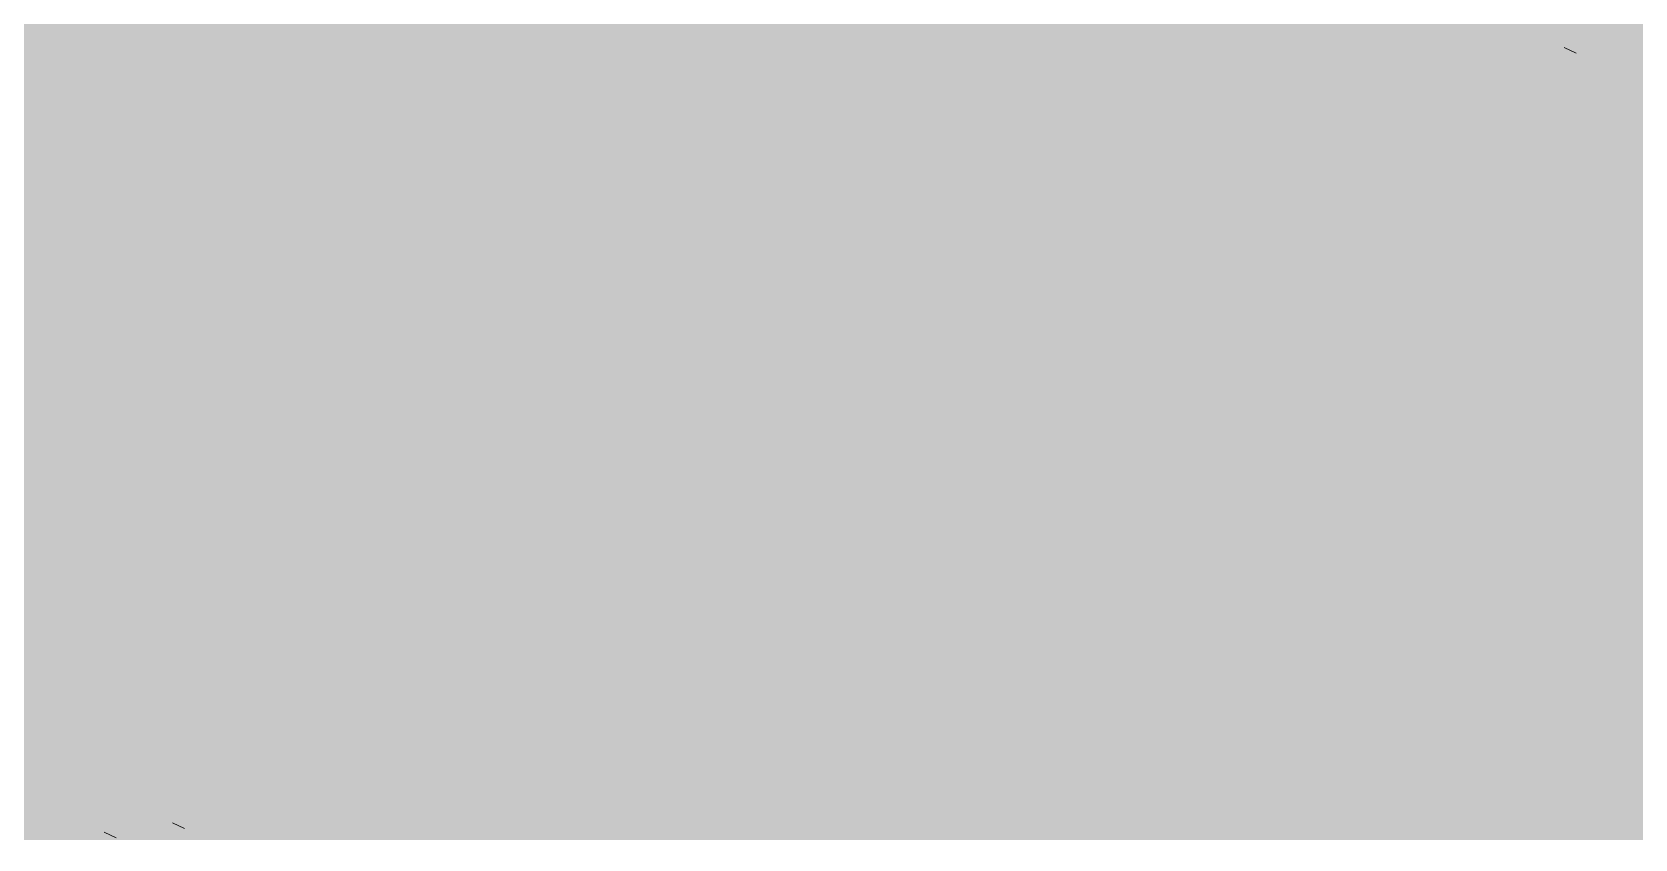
# Model space of a CAD drawing. Header units: millimetres. Extents: x 5 to 1315, y 5 to 292.
# Drawn here: x 1217.43 to 1222.53, y 90.23 to 92.79 of the extents above; entities that cross this region are included whole.
import ezdxf

# ---------------------------------------------------------------- set-up
doc = ezdxf.new("R2010")
doc.units = ezdxf.units.MM
doc.layers.add('EXISTING', color=7, linetype='Continuous')
doc.layers.add('IMAGES', color=7, linetype='Continuous')

# ---------------------------------------------------------------- blocks, each defined once
blk = doc.blocks.new('SHEET_03')
at = {"layer": 'EXISTING', "color": 250, "lineweight": 9}
for p, q in [((322.3, 92.7453), (322.338, 92.7274)), ((317.6638, 90.2542), (317.7019, 90.2363)), ((317.9187, 90.2665), (317.8805, 90.2844))]:
    blk.add_line(p, q, dxfattribs=at)
at = {"layer": 'IMAGES', "color": 7}
for points in [[(319.1109, 92.7366), (319.2073, 92.7366), (319.1109, 93.0258), (319.2073, 93.0258)], [(312.9436, 92.7366), (318.9182, 92.7366), (312.9436, 92.833), (318.9182, 92.833)], [(318.9182, 92.7366), (319.0145, 92.7366), (318.9182, 92.833), (319.0145, 92.833)], [(319.0145, 92.7366), (319.1109, 92.7366), (319.0145, 92.833), (319.1109, 92.833)], [(319.2073, 92.7366), (319.3036, 92.7366), (319.2073, 92.833), (319.3036, 92.833)], [(319.3036, 92.7366), (319.4964, 92.7366), (319.3036, 92.833), (319.4964, 92.833)], [(319.4964, 92.7366), (319.5927, 92.7366), (319.4964, 92.833), (319.5927, 92.833)], [(319.5927, 92.6402), (319.6891, 92.6402), (319.5927, 92.833), (319.6891, 92.833)], [(319.6891, 92.7366), (319.7855, 92.7366), (319.6891, 92.833), (319.7855, 92.833)], [(319.7855, 92.7366), (321.9055, 92.7366), (319.7855, 92.833), (321.9055, 92.833)], [(321.9055, 92.7366), (322.0018, 92.7366), (321.9055, 92.833), (322.0018, 92.833)], [(322.0018, 92.7366), (322.2909, 92.7366), (322.0018, 92.833), (322.2909, 92.833)], [(322.2909, 92.7366), (322.3873, 92.7366), (322.2909, 92.833), (322.3873, 92.833)], [(322.3873, 92.7366), (322.58, 92.7366), (322.3873, 92.833), (322.58, 92.833)], [(313.1364, 92.6402), (319.0145, 92.6402), (313.1364, 92.7366), (319.0145, 92.7366)], [(319.0145, 92.6402), (319.1109, 92.6402), (319.0145, 92.7366), (319.1109, 92.7366)], [(319.1109, 92.6402), (319.3036, 92.6402), (319.1109, 92.7366), (319.3036, 92.7366)], [(319.3036, 92.6402), (319.4, 92.6402), (319.3036, 92.7366), (319.4, 92.7366)], [(319.4, 92.6402), (319.5927, 92.6402), (319.4, 92.7366), (319.5927, 92.7366)], [(319.6891, 92.6402), (319.7855, 92.6402), (319.6891, 92.7366), (319.7855, 92.7366)], [(319.7855, 92.6402), (319.8818, 92.6402), (319.7855, 92.7366), (319.8818, 92.7366)], [(319.8818, 92.6402), (319.9782, 92.6402), (319.8818, 92.7366), (319.9782, 92.7366)], [(319.9782, 92.6402), (320.0745, 92.6402), (319.9782, 92.7366), (320.0745, 92.7366)], [(320.0745, 92.6402), (322.1945, 92.6402), (320.0745, 92.7366), (322.1945, 92.7366)], [(322.1945, 92.6402), (322.2909, 92.6402), (322.1945, 92.7366), (322.2909, 92.7366)], [(322.2909, 92.6402), (322.3873, 92.6402), (322.2909, 92.7366), (322.3873, 92.7366)], [(322.3873, 92.6402), (322.58, 92.6402), (322.3873, 92.7366), (322.58, 92.7366)], [(313.3291, 92.5438), (319.3036, 92.5438), (313.3291, 92.6402), (319.3036, 92.6402)], [(319.3036, 92.5438), (319.4, 92.5438), (319.3036, 92.6402), (319.4, 92.6402)], [(319.4, 92.5438), (319.4964, 92.5438), (319.4, 92.6402), (319.4964, 92.6402)], [(319.4964, 92.5438), (319.6891, 92.5438), (319.4964, 92.6402), (319.6891, 92.6402)], [(319.6891, 92.4474), (319.7855, 92.4474), (319.6891, 92.6402), (319.7855, 92.6402)], [(319.7855, 92.5438), (319.8818, 92.5438), (319.7855, 92.6402), (319.8818, 92.6402)], [(319.8818, 92.5438), (320.0745, 92.5438), (319.8818, 92.6402), (320.0745, 92.6402)], [(320.0745, 92.5438), (320.1709, 92.5438), (320.0745, 92.6402), (320.1709, 92.6402)], [(320.1709, 92.5438), (320.2673, 92.5438), (320.1709, 92.6402), (320.2673, 92.6402)], [(320.2673, 92.5438), (322.2909, 92.5438), (320.2673, 92.6402), (322.2909, 92.6402)], [(322.2909, 92.5438), (322.3873, 92.5438), (322.2909, 92.6402), (322.3873, 92.6402)], [(322.3873, 92.5438), (322.4836, 92.5438), (322.3873, 92.6402), (322.4836, 92.6402)], [(322.4836, 92.5438), (322.58, 92.5438), (322.4836, 92.6402), (322.58, 92.6402)], [(313.5218, 92.4474), (319.4, 92.4474), (313.5218, 92.5438), (319.4, 92.5438)], [(319.4, 92.4474), (319.4964, 92.4474), (319.4, 92.5438), (319.4964, 92.5438)], [(319.4964, 92.4474), (319.5927, 92.4474), (319.4964, 92.5438), (319.5927, 92.5438)], [(319.5927, 92.4474), (319.6891, 92.4474), (319.5927, 92.5438), (319.6891, 92.5438)], [(319.7855, 92.4474), (319.9782, 92.4474), (319.7855, 92.5438), (319.9782, 92.5438)], [(319.9782, 92.4474), (320.1709, 92.4474), (319.9782, 92.5438), (320.1709, 92.5438)], [(320.1709, 92.4474), (320.2673, 92.4474), (320.1709, 92.5438), (320.2673, 92.5438)], [(320.2673, 92.4474), (320.3636, 92.4474), (320.2673, 92.5438), (320.3636, 92.5438)], [(320.3636, 92.4474), (320.46, 92.4474), (320.3636, 92.5438), (320.46, 92.5438)], [(320.46, 92.4474), (322.58, 92.4474), (320.46, 92.5438), (322.58, 92.5438)], [(313.7145, 92.351), (319.4964, 92.351), (313.7145, 92.4474), (319.4964, 92.4474)], [(319.4964, 92.351), (319.5927, 92.351), (319.4964, 92.4474), (319.5927, 92.4474)], [(319.5927, 92.351), (319.6891, 92.351), (319.5927, 92.4474), (319.6891, 92.4474)], [(319.6891, 92.351), (319.8818, 92.351), (319.6891, 92.4474), (319.8818, 92.4474)], [(319.8818, 92.2546), (319.9782, 92.2546), (319.8818, 92.4474), (319.9782, 92.4474)], [(319.9782, 92.351), (320.0745, 92.351), (319.9782, 92.4474), (320.0745, 92.4474)], [(320.0745, 92.351), (320.1709, 92.351), (320.0745, 92.4474), (320.1709, 92.4474)], [(320.1709, 92.351), (320.2673, 92.351), (320.1709, 92.4474), (320.2673, 92.4474)], [(320.2673, 92.351), (320.3636, 92.351), (320.2673, 92.4474), (320.3636, 92.4474)], [(320.3636, 92.351), (320.46, 92.351), (320.3636, 92.4474), (320.46, 92.4474)], [(320.46, 92.351), (320.5564, 92.351), (320.46, 92.4474), (320.5564, 92.4474)], [(320.5564, 92.351), (320.6527, 92.351), (320.5564, 92.4474), (320.6527, 92.4474)], [(320.6527, 92.351), (322.6764, 92.351), (320.6527, 92.4474), (322.6764, 92.4474)], [(314.0036, 92.2546), (319.8818, 92.2546), (314.0036, 92.351), (319.8818, 92.351)], [(319.9782, 92.2546), (320.1709, 92.2546), (319.9782, 92.351), (320.1709, 92.351)], [(320.1709, 92.2546), (320.2673, 92.2546), (320.1709, 92.351), (320.2673, 92.351)], [(320.2673, 92.1582), (320.5564, 92.1582), (320.2673, 92.351), (320.5564, 92.351)], [(320.5564, 92.2546), (320.6527, 92.2546), (320.5564, 92.351), (320.6527, 92.351)], [(320.6527, 92.2546), (320.7491, 92.2546), (320.6527, 92.351), (320.7491, 92.351)], [(320.7491, 92.2546), (320.8455, 92.2546), (320.7491, 92.351), (320.8455, 92.351)], [(320.8455, 92.2546), (322.9655, 92.2546), (320.8455, 92.351), (322.9655, 92.351)], [(314.1964, 92.1582), (319.9782, 92.1582), (314.1964, 92.2546), (319.9782, 92.2546)], [(319.9782, 92.1582), (320.0745, 92.1582), (319.9782, 92.2546), (320.0745, 92.2546)], [(320.0745, 92.1582), (320.1709, 92.1582), (320.0745, 92.2546), (320.1709, 92.2546)], [(320.1709, 92.1582), (320.2673, 92.1582), (320.1709, 92.2546), (320.2673, 92.2546)], [(320.5564, 92.1582), (320.6527, 92.1582), (320.5564, 92.2546), (320.6527, 92.2546)], [(320.6527, 92.1582), (320.7491, 92.1582), (320.6527, 92.2546), (320.7491, 92.2546)], [(320.7491, 92.0618), (320.8455, 92.0618), (320.7491, 92.2546), (320.8455, 92.2546)], [(320.8455, 92.1582), (320.9418, 92.1582), (320.8455, 92.2546), (320.9418, 92.2546)], [(320.9418, 92.1582), (321.0382, 92.1582), (320.9418, 92.2546), (321.0382, 92.2546)], [(321.0382, 92.1582), (321.1345, 92.1582), (321.0382, 92.2546), (321.1345, 92.2546)], [(321.1345, 92.1582), (323.1582, 92.1582), (321.1345, 92.2546), (323.1582, 92.2546)], [(314.3891, 92.0618), (320.1709, 92.0618), (314.3891, 92.1582), (320.1709, 92.1582)], [(320.1709, 92.0618), (320.2673, 92.0618), (320.1709, 92.1582), (320.2673, 92.1582)], [(320.2673, 92.0618), (320.46, 92.0618), (320.2673, 92.1582), (320.46, 92.1582)], [(320.46, 92.0618), (320.5564, 92.0618), (320.46, 92.1582), (320.5564, 92.1582)], [(320.5564, 92.0618), (320.6527, 92.0618), (320.5564, 92.1582), (320.6527, 92.1582)], [(320.6527, 92.0618), (320.7491, 92.0618), (320.6527, 92.1582), (320.7491, 92.1582)], [(320.8455, 92.0618), (320.9418, 92.0618), (320.8455, 92.1582), (320.9418, 92.1582)], [(320.9418, 92.0618), (321.0382, 92.0618), (320.9418, 92.1582), (321.0382, 92.1582)], [(321.0382, 92.0618), (321.1345, 92.0618), (321.0382, 92.1582), (321.1345, 92.1582)], [(321.1345, 92.0618), (321.2309, 92.0618), (321.1345, 92.1582), (321.2309, 92.1582)], [(321.2309, 92.0618), (321.3273, 92.0618), (321.2309, 92.1582), (321.3273, 92.1582)], [(321.3273, 92.0618), (323.4473, 92.0618), (321.3273, 92.1582), (323.4473, 92.1582)], [(314.5818, 91.9654), (320.46, 91.9654), (314.5818, 92.0618), (320.46, 92.0618)], [(320.46, 91.9654), (320.5564, 91.9654), (320.46, 92.0618), (320.5564, 92.0618)], [(320.5564, 91.9654), (320.7491, 91.9654), (320.5564, 92.0618), (320.7491, 92.0618)], [(320.7491, 91.9654), (320.8455, 91.9654), (320.7491, 92.0618), (320.8455, 92.0618)], [(320.8455, 91.9654), (320.9418, 91.9654), (320.8455, 92.0618), (320.9418, 92.0618)], [(320.9418, 91.9654), (321.0382, 91.9654), (320.9418, 92.0618), (321.0382, 92.0618)], [(321.0382, 91.9654), (321.1345, 91.9654), (321.0382, 92.0618), (321.1345, 92.0618)], [(321.1345, 91.9654), (321.2309, 91.9654), (321.1345, 92.0618), (321.2309, 92.0618)], [(321.2309, 91.9654), (321.3273, 91.9654), (321.2309, 92.0618), (321.3273, 92.0618)], [(321.3273, 91.9654), (321.4236, 91.9654), (321.3273, 92.0618), (321.4236, 92.0618)], [(321.4236, 91.9654), (321.52, 91.9654), (321.4236, 92.0618), (321.52, 92.0618)], [(321.52, 91.9654), (323.5436, 91.9654), (321.52, 92.0618), (323.5436, 92.0618)], [(314.7745, 91.869), (320.5564, 91.869), (314.7745, 91.9654), (320.5564, 91.9654)], [(320.5564, 91.869), (320.6527, 91.869), (320.5564, 91.9654), (320.6527, 91.9654)], [(320.6527, 91.869), (320.8455, 91.869), (320.6527, 91.9654), (320.8455, 91.9654)], [(320.8455, 91.869), (321.52, 91.869), (320.8455, 91.9654), (321.52, 91.9654)], [(321.52, 91.869), (321.6164, 91.869), (321.52, 91.9654), (321.6164, 91.9654)], [(321.6164, 91.869), (321.7127, 91.869), (321.6164, 91.9654), (321.7127, 91.9654)], [(321.7127, 91.869), (323.8327, 91.869), (321.7127, 91.9654), (323.8327, 91.9654)], [(314.9673, 91.7726), (321.2309, 91.7726), (314.9673, 91.869), (321.2309, 91.869)], [(321.2309, 91.7726), (321.4236, 91.7726), (321.2309, 91.869), (321.4236, 91.869)], [(321.4236, 91.7726), (321.52, 91.7726), (321.4236, 91.869), (321.52, 91.869)], [(321.52, 91.7726), (321.6164, 91.7726), (321.52, 91.869), (321.6164, 91.869)], [(321.6164, 91.7726), (321.7127, 91.7726), (321.6164, 91.869), (321.7127, 91.869)], [(321.7127, 91.7726), (321.8091, 91.7726), (321.7127, 91.869), (321.8091, 91.869)], [(321.8091, 91.7726), (321.9055, 91.7726), (321.8091, 91.869), (321.9055, 91.869)], [(321.9055, 91.7726), (324.0255, 91.7726), (321.9055, 91.869), (324.0255, 91.869)], [(315.16, 91.6762), (321.1345, 91.6762), (315.16, 91.7726), (321.1345, 91.7726)], [(321.1345, 91.6762), (321.2309, 91.6762), (321.1345, 91.7726), (321.2309, 91.7726)], [(321.2309, 91.6762), (321.3273, 91.6762), (321.2309, 91.7726), (321.3273, 91.7726)], [(321.3273, 91.6762), (321.4236, 91.6762), (321.3273, 91.7726), (321.4236, 91.7726)], [(321.4236, 91.6762), (321.52, 91.6762), (321.4236, 91.7726), (321.52, 91.7726)], [(321.52, 91.6762), (321.9055, 91.6762), (321.52, 91.7726), (321.9055, 91.7726)], [(321.9055, 91.6762), (322.0018, 91.6762), (321.9055, 91.7726), (322.0018, 91.7726)], [(322.0018, 91.6762), (322.0982, 91.6762), (322.0018, 91.7726), (322.0982, 91.7726)], [(322.0982, 91.6762), (324.1218, 91.6762), (322.0982, 91.7726), (324.1218, 91.7726)], [(315.4491, 91.5798), (321.3273, 91.5798), (315.4491, 91.6762), (321.3273, 91.6762)], [(321.3273, 91.5798), (321.4236, 91.5798), (321.3273, 91.6762), (321.4236, 91.6762)], [(321.4236, 91.5798), (321.8091, 91.5798), (321.4236, 91.6762), (321.8091, 91.6762)], [(321.8091, 91.5798), (321.9055, 91.5798), (321.8091, 91.6762), (321.9055, 91.6762)], [(321.9055, 91.5798), (322.0018, 91.5798), (321.9055, 91.6762), (322.0018, 91.6762)], [(322.0018, 91.5798), (322.0982, 91.5798), (322.0018, 91.6762), (322.0982, 91.6762)], [(322.0982, 91.5798), (322.2909, 91.5798), (322.0982, 91.6762), (322.2909, 91.6762)], [(322.2909, 91.5798), (324.4109, 91.5798), (322.2909, 91.6762), (324.4109, 91.6762)], [(315.5455, 91.4834), (321.7127, 91.4834), (315.5455, 91.5798), (321.7127, 91.5798)], [(321.7127, 91.4834), (321.8091, 91.4834), (321.7127, 91.5798), (321.8091, 91.5798)], [(321.8091, 91.4834), (321.9055, 91.4834), (321.8091, 91.5798), (321.9055, 91.5798)], [(321.9055, 91.4834), (322.0018, 91.4834), (321.9055, 91.5798), (322.0018, 91.5798)], [(322.0018, 91.4834), (322.0982, 91.4834), (322.0018, 91.5798), (322.0982, 91.5798)], [(322.0982, 91.4834), (322.1945, 91.4834), (322.0982, 91.5798), (322.1945, 91.5798)], [(322.1945, 91.4834), (322.2909, 91.4834), (322.1945, 91.5798), (322.2909, 91.5798)], [(322.2909, 91.4834), (322.3873, 91.4834), (322.2909, 91.5798), (322.3873, 91.5798)], [(322.3873, 91.4834), (322.4836, 91.4834), (322.3873, 91.5798), (322.4836, 91.5798)], [(322.4836, 91.4834), (322.58, 91.4834), (322.4836, 91.5798), (322.58, 91.5798)], [(315.8345, 91.387), (321.7127, 91.387), (315.8345, 91.4834), (321.7127, 91.4834)], [(321.7127, 91.387), (321.8091, 91.387), (321.7127, 91.4834), (321.8091, 91.4834)], [(321.8091, 91.387), (322.0018, 91.387), (321.8091, 91.4834), (322.0018, 91.4834)], [(322.0018, 91.387), (322.0982, 91.387), (322.0018, 91.4834), (322.0982, 91.4834)], [(322.0982, 91.387), (322.2909, 91.387), (322.0982, 91.4834), (322.2909, 91.4834)], [(322.2909, 91.387), (322.3873, 91.387), (322.2909, 91.4834), (322.3873, 91.4834)], [(322.3873, 91.387), (322.4836, 91.387), (322.3873, 91.4834), (322.4836, 91.4834)], [(322.4836, 91.2906), (322.58, 91.2906), (322.4836, 91.4834), (322.58, 91.4834)], [(316.0273, 91.2906), (321.8091, 91.2906), (316.0273, 91.387), (321.8091, 91.387)], [(321.8091, 91.2906), (322.0018, 91.2906), (321.8091, 91.387), (322.0018, 91.387)], [(322.0018, 91.2906), (322.3873, 91.2906), (322.0018, 91.387), (322.3873, 91.387)], [(322.3873, 91.2906), (322.4836, 91.2906), (322.3873, 91.387), (322.4836, 91.387)], [(316.3164, 91.1942), (322.2909, 91.1942), (316.3164, 91.2906), (322.2909, 91.2906)], [(322.2909, 91.0978), (322.3873, 91.0978), (322.2909, 91.2906), (322.3873, 91.2906)], [(322.3873, 91.0978), (322.4836, 91.0978), (322.3873, 91.2906), (322.4836, 91.2906)], [(322.4836, 91.0978), (322.58, 91.0978), (322.4836, 91.2906), (322.58, 91.2906)], [(316.4127, 91.0978), (322.2909, 91.0978), (316.4127, 91.1942), (322.2909, 91.1942)], [(316.6055, 91.0014), (322.3873, 91.0014), (316.6055, 91.0978), (322.3873, 91.0978)], [(322.3873, 91.0014), (322.4836, 91.0014), (322.3873, 91.0978), (322.4836, 91.0978)], [(322.4836, 91.0014), (322.58, 91.0014), (322.4836, 91.0978), (322.58, 91.0978)], [(316.8945, 90.905), (322.8691, 90.905), (316.8945, 91.0014), (322.8691, 91.0014)], [(317.0873, 90.8086), (322.8691, 90.8086), (317.0873, 90.905), (322.8691, 90.905)], [(317.28, 90.7122), (322.9655, 90.7122), (317.28, 90.8086), (322.9655, 90.8086)], [(317.28, 90.6158), (317.4727, 90.6158), (317.28, 90.7122), (317.4727, 90.7122)], [(317.4727, 90.6158), (323.4473, 90.6158), (317.4727, 90.7122), (323.4473, 90.7122)], [(317.3764, 90.5194), (317.4727, 90.5194), (317.3764, 90.6158), (317.4727, 90.6158)], [(317.4727, 90.5194), (317.5691, 90.5194), (317.4727, 90.6158), (317.5691, 90.6158)], [(317.5691, 90.5194), (317.6655, 90.5194), (317.5691, 90.6158), (317.6655, 90.6158)], [(317.6655, 90.5194), (323.64, 90.5194), (317.6655, 90.6158), (323.64, 90.6158)], [(317.3764, 90.423), (317.4727, 90.423), (317.3764, 90.5194), (317.4727, 90.5194)], [(317.4727, 90.423), (317.5691, 90.423), (317.4727, 90.5194), (317.5691, 90.5194)], [(317.5691, 90.423), (317.6655, 90.423), (317.5691, 90.5194), (317.6655, 90.5194)], [(317.6655, 90.423), (317.7618, 90.423), (317.6655, 90.5194), (317.7618, 90.5194)], [(317.7618, 90.423), (317.8582, 90.423), (317.7618, 90.5194), (317.8582, 90.5194)], [(317.8582, 90.423), (323.7364, 90.423), (317.8582, 90.5194), (323.7364, 90.5194)], [(317.3764, 90.3266), (317.6655, 90.3266), (317.3764, 90.423), (317.6655, 90.423)], [(317.6655, 90.3266), (317.7618, 90.3266), (317.6655, 90.423), (317.7618, 90.423)], [(317.7618, 90.3266), (317.8582, 90.3266), (317.7618, 90.423), (317.8582, 90.423)], [(317.8582, 90.3266), (317.9545, 90.3266), (317.8582, 90.423), (317.9545, 90.423)], [(317.9545, 90.3266), (318.0509, 90.3266), (317.9545, 90.423), (318.0509, 90.423)], [(318.0509, 90.3266), (324.0255, 90.3266), (318.0509, 90.423), (324.0255, 90.423)], [(317.3764, 90.2302), (317.4727, 90.2302), (317.3764, 90.3266), (317.4727, 90.3266)], [(317.4727, 90.2302), (317.5691, 90.2302), (317.4727, 90.3266), (317.5691, 90.3266)], [(317.5691, 90.2302), (317.8582, 90.2302), (317.5691, 90.3266), (317.8582, 90.3266)], [(317.8582, 90.2302), (317.9545, 90.2302), (317.8582, 90.3266), (317.9545, 90.3266)], [(317.9545, 90.2302), (318.0509, 90.2302), (317.9545, 90.3266), (318.0509, 90.3266)], [(318.0509, 90.2302), (318.1473, 90.2302), (318.0509, 90.3266), (318.1473, 90.3266)], [(318.1473, 90.2302), (318.2436, 90.2302), (318.1473, 90.3266), (318.2436, 90.3266)], [(318.2436, 90.2302), (324.1218, 90.2302), (318.2436, 90.3266), (324.1218, 90.3266)]]:
    blk.add_solid(points, dxfattribs=at)

msp = doc.modelspace()

# ---------------------------------------------------------------- block references
msp.add_blockref('SHEET_03', (900, 0))

doc.saveas('drawing.dxf')
